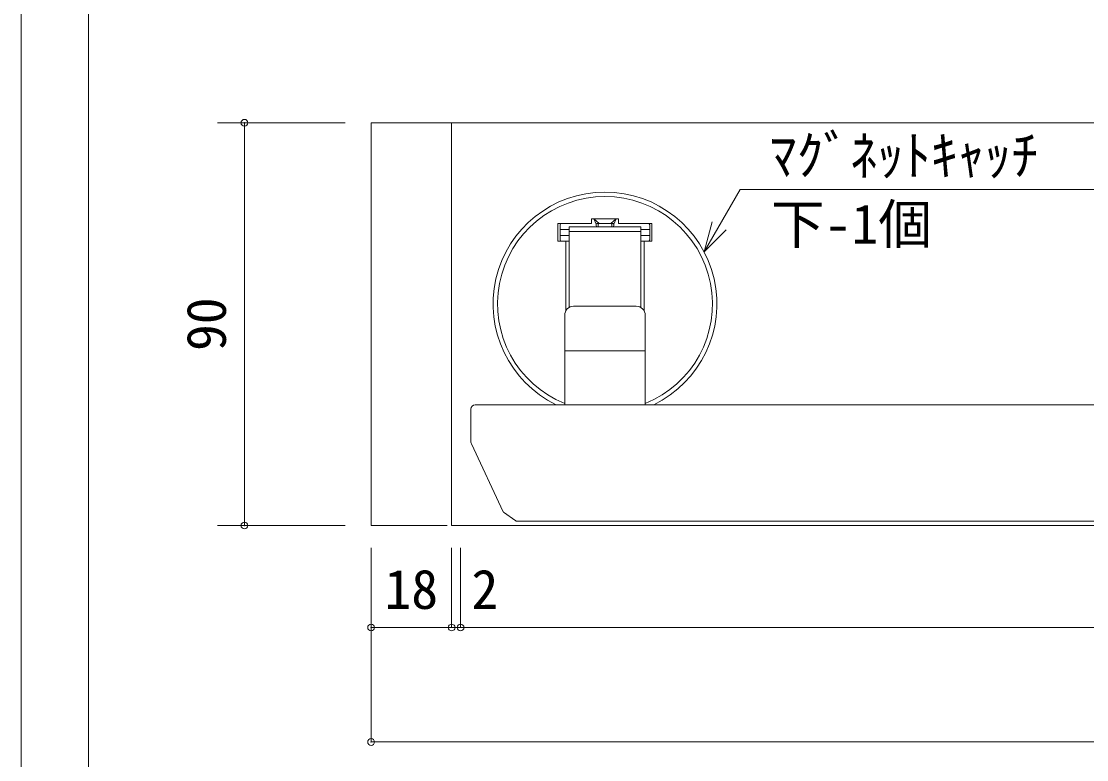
# Model space of a CAD drawing. Units: millimetres on the paper, enlarged 10 times, with parts at other scales. Extents: x -2058 to 1892, y -400 to 2383.
# Drawn here: x -2058 to -1265, y 118 to 668 of the extents above; entities that cross this region are included whole.
import ezdxf
from ezdxf.enums import TextEntityAlignment as Align

# ---------------------------------------------------------------- set-up
doc = ezdxf.new("R2010")
doc.units = ezdxf.units.MM
doc.header["$LTSCALE"] = 10
doc.header["$PDMODE"] = 32
doc.header["$PDSIZE"] = 5
for name, color, linetype, lineweight in [('0-0_0', 7, 'Continuous', 18), ('1-0_H-SYM', 7, 'Continuous', 18), ('2-0_NOTE$005', 7, 'Continuous', 18)]:
    doc.layers.add(name, color=color, linetype=linetype, lineweight=lineweight)
doc.styles.add('ＭＳ ゴシック', font='')
doc.styles.get('ＭＳ ゴシック').set_extended_font_data('MS Gothic')

msp = doc.modelspace()

# ---------------------------------------------------------------- linework, layer by layer
at = {"layer": '0-0_0'}
for points in [[(-2057.96, -399.69), (-2057.96, 2382.81), (1892.04, 2382.81)], [(-2007.96, 2332.81), (-2007.96, -124.69), (292.04, -124.69)]]:
    msp.add_lwpolyline(points, dxfattribs=at)
at = {"layer": '1-0_H-SYM', "color": 4}
for p, q in [((-1911.8, 592.59), (-1816.67, 592.59)), ((-1891.8, 592.59), (-1891.8, 292.59)), ((-1911.8, 292.59), (-1816.67, 292.59))]:
    msp.add_line(p, q, dxfattribs=at)
for p in [(-1891.8, 592.59), (-1891.8, 292.59)]:
    msp.add_point(p, dxfattribs=at)
at = {"layer": '2-0_NOTE$005'}
for p, q in [((-1797.47, 592.59), (-1737.47, 592.59)), ((-1797.47, 292.59), (-1797.47, 592.59)), ((-1797.47, 292.59), (-1797.47, 592.59)), ((-12.47, 592.59), (-1797.47, 592.59)), ((-1737.47, 592.59), (-1737.47, 292.59)), ((-1658.29, 517.59), (-1658.29, 504.26)), ((-1656.63, 505.26), (-1656.63, 516.59)), ((-1629.96, 516.93), (-1631.63, 520.93)), ((-1627.63, 517.59), (-1631.63, 520.93)), ((-1629.96, 516.93), (-1629.96, 515.93)), ((-1629.29, 517.59), (-1617.29, 517.59)), ((-1628.29, 516.93), (-1628.29, 515.59)), ((-1618.96, 517.59), (-1614.96, 520.93)), ((-1618.29, 516.93), (-1618.29, 515.59)), ((-1614.96, 520.93), (-1616.63, 516.93)), ((-1616.63, 516.93), (-1616.63, 515.93)), ((-1588.29, 517.59), (-1613.29, 517.59)), ((-1589.96, 505.26), (-1589.96, 516.59)), ((-1588.29, 517.59), (-1588.29, 504.26)), ((-1656.63, 513.15), (-1649.96, 513.15)), ((-1656.63, 508.71), (-1649.96, 508.71)), ((-1649.96, 514.93), (-1649.96, 455.03)), ((-1649.96, 514.93), (-1596.63, 514.93)), ((-1596.63, 511.59), (-1649.96, 511.59)), ((-1596.63, 514.93), (-1596.63, 455.03)), ((-1589.96, 513.15), (-1596.63, 513.15)), ((-1589.96, 508.71), (-1596.63, 508.71)), ((-1658.29, 504.26), (-1649.96, 504.26)), ((-1652.46, 504.26), (-1652.46, 452.49)), ((-1588.29, 504.26), (-1596.63, 504.26)), ((-1594.13, 504.26), (-1594.13, 452.49)), ((-1646.63, 455.93), (-1599.96, 455.93)), ((-1653.29, 449.26), (-1653.29, 382.59)), ((-1593.29, 449.26), (-1593.29, 382.59)), ((-1593.29, 422.59), (-1653.29, 422.59)), ((-1719.96, 382.59), (-269.13, 382.59)), ((-1593.29, 382.59), (-1653.29, 382.59)), ((-1723.29, 379.26), (-1723.29, 355.92)), ((-1699.16, 302.84), (-1722.73, 353.39)), ((-1689.78, 296.11), (-1698.82, 302.44)), ((-1689.78, 295.93), (-269.13, 295.93)), ((-1740.8, 292.59), (-1797.47, 292.59)), ((-1737.47, 292.59), (42.53, 292.59))]:
    msp.add_line(p, q, dxfattribs=at)
at = {"layer": '2-0_NOTE$005', "color": 4}
for p, q in [((-1549.51, 496.34), (-1543.47, 518.88)), ((-1549.51, 496.34), (-1533.01, 512.84)), ((-1797.47, 275.93), (-1797.47, 131.39)), ((-1730.8, 275.93), (-1730.8, 216.71)), ((-1737.47, 216.69), (-1730.8, 216.69)), ((32.53, 216.71), (-1730.8, 216.71)), ((99.2, 131.39), (-1797.47, 131.39))]:
    msp.add_line(p, q, dxfattribs=at)
for points in [[(-1549.51, 496.34), (-1522.64, 542.89), (-1238.63, 542.89)], [(-1737.47, 275.93), (-1737.47, 216.71), (-1797.47, 216.71)]]:
    msp.add_lwpolyline(points, dxfattribs=at)
at = {"layer": '2-0_NOTE$005'}
msp.add_lwpolyline([(-1613.29, 517.59), (-1613.29, 520.93), (-1633.29, 520.93), (-1633.29, 517.59), (-1658.29, 517.59)], dxfattribs=at)
for centre, radius, start, end in [((-1623.29, 457.59), 83.33, 295.84193, 244.15807), ((-1623.29, 457.59), 80, 292.02431, 247.97569), ((-1655.63, 516.59), 1, 90, 180), ((-1629.29, 516.93), 0.667, 90, 180), ((-1628.96, 515.93), 1, 180, 270), ((-1627.63, 516.93), 0.667, 90, 180), ((-1618.96, 516.93), 0.667, 0, 90), ((-1617.63, 515.93), 1, 270, 0), ((-1617.29, 516.93), 0.667, 0, 90), ((-1590.96, 516.59), 1, 0, 90), ((-1627.63, 515.59), 0.667, 180, 270), ((-1618.96, 515.59), 0.667, 270, 0), ((-1655.63, 505.26), 1, 180, 270), ((-1590.96, 505.26), 1, 270, 0), ((-1646.63, 449.26), 6.67, 90, 180), ((-1599.96, 449.26), 6.67, 0, 90), ((-1719.96, 379.26), 3.33, 90, 180), ((-1717.29, 355.92), 6, 180, 205)]:
    msp.add_arc(centre, radius, start, end, dxfattribs=at)
at = {"layer": '2-0_NOTE$005', "color": 4}
for p in [(-1797.47, 216.71), (-1737.47, 216.71), (-1737.47, 216.69), (-1730.8, 216.71), (-1730.8, 216.69), (-1797.47, 131.39)]:
    msp.add_point(p, dxfattribs=at)

# ---------------------------------------------------------------- texts
at = {"layer": '1-0_H-SYM', "style": 'ＭＳ ゴシック'}
msp.add_text('90', height=29.33, rotation=90, dxfattribs=at).set_placement((-1896.8, 422.59), align=Align.BOTTOM_LEFT)
at = {"layer": '2-0_NOTE$005', "style": 'ＭＳ ゴシック'}
for s, p in [('ﾏｸﾞﾈｯﾄｷｬｯﾁ', (-1500.6, 544.74)), ('下-1個', (-1499.67, 493.65)), ('18', (-1787.47, 221.71)), ('2', (-1722.71, 221.69))]:
    msp.add_text(s, height=29.33, dxfattribs=at).set_placement(p, align=Align.BOTTOM_LEFT)

doc.saveas('drawing.dxf')
